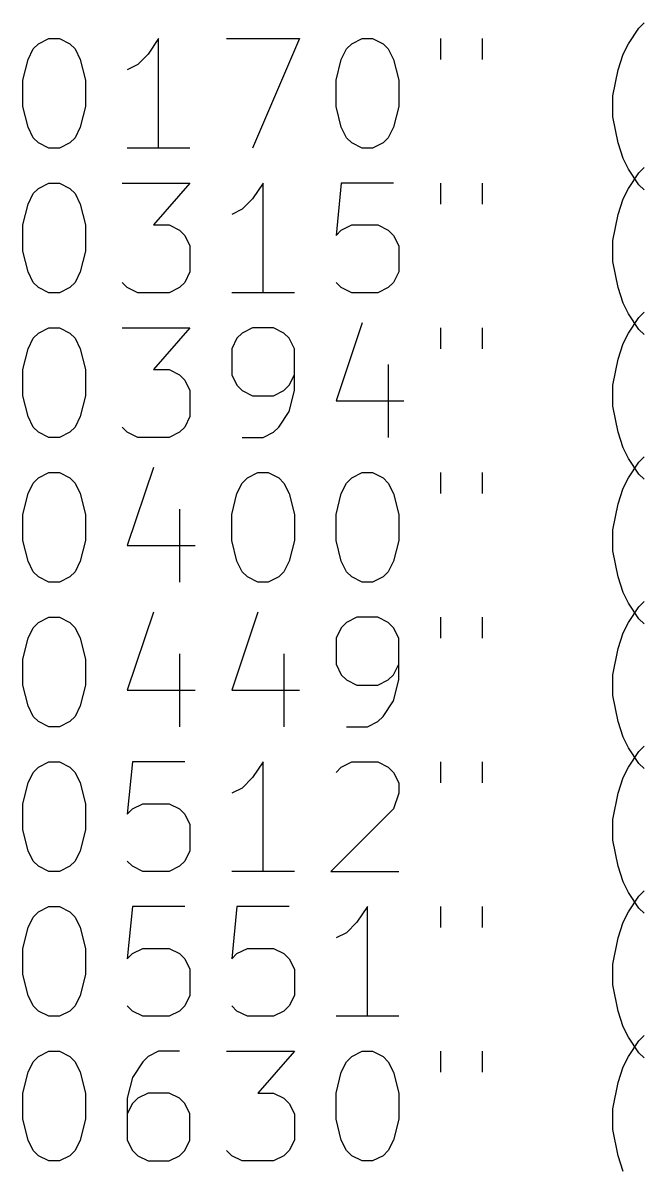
# Model space of a CAD drawing. Extents: x 3 to 18.8, y -15 to -2.7.
# Drawn here: x 4.058 to 4.505, y -14.222 to -13.401 of the extents above; entities that cross this region are included whole.
import ezdxf

# ---------------------------------------------------------------- set-up
doc = ezdxf.new("R2010")
doc.units = 0
doc.header["$MEASUREMENT"] = 0
doc.layers.add('BLACK', color=7, linetype='CONTINUOUS')

msp = doc.modelspace()

# ---------------------------------------------------------------- linework, layer by layer
at = {"layer": 'BLACK', "linetype": 'CONTINUOUS'}
for p, q in [((4.5008, -13.4047), (4.50455, -13.40095)), ((4.4933, -13.41595), (4.5008, -13.4047)), ((4.06211, -13.4272), (4.06586, -13.4197)), ((4.06586, -13.4197), (4.06961, -13.41595)), ((4.06961, -13.41595), (4.07711, -13.4122)), ((4.07711, -13.4122), (4.0846, -13.4122)), ((4.0846, -13.4122), (4.0921, -13.41595)), ((4.0921, -13.41595), (4.09585, -13.4197)), ((4.09585, -13.4197), (4.0996, -13.4272)), ((4.15585, -13.4122), (4.14835, -13.42345)), ((4.15585, -13.49094), (4.15585, -13.4122)), ((4.20459, -13.4122), (4.25708, -13.4122)), ((4.25708, -13.4122), (4.22334, -13.49094)), ((4.28708, -13.4272), (4.29083, -13.4197)), ((4.29083, -13.4197), (4.29458, -13.41595)), ((4.29458, -13.41595), (4.30208, -13.4122)), ((4.30208, -13.4122), (4.30958, -13.4122)), ((4.30958, -13.4122), (4.31708, -13.41595)), ((4.31708, -13.41595), (4.32083, -13.4197)), ((4.32083, -13.4197), (4.32457, -13.4272)), ((4.35832, -13.4122), (4.35832, -13.4272)), ((4.38832, -13.4122), (4.38832, -13.4272)), ((4.48955, -13.42345), (4.4933, -13.41595)), ((4.05836, -13.44219), (4.06211, -13.4272)), ((4.0996, -13.4272), (4.10335, -13.44219)), ((4.14835, -13.42345), (4.14085, -13.43095)), ((4.28333, -13.44219), (4.28708, -13.4272)), ((4.32457, -13.4272), (4.32832, -13.44219)), ((4.4858, -13.4347), (4.48955, -13.42345)), ((4.14085, -13.43095), (4.13335, -13.4347)), ((4.48206, -13.45344), (4.4858, -13.4347)), ((4.05836, -13.46094), (4.05836, -13.44219)), ((4.10335, -13.44219), (4.10335, -13.46094)), ((4.28333, -13.46094), (4.28333, -13.44219)), ((4.32832, -13.44219), (4.32832, -13.46094)), ((4.06211, -13.47594), (4.05836, -13.46094)), ((4.10335, -13.46094), (4.0996, -13.47594)), ((4.28708, -13.47594), (4.28333, -13.46094)), ((4.32832, -13.46094), (4.32457, -13.47594)), ((4.48206, -13.46844), (4.48206, -13.45344)), ((4.4858, -13.48719), (4.48206, -13.46844)), ((4.06586, -13.48344), (4.06211, -13.47594)), ((4.0996, -13.47594), (4.09585, -13.48344)), ((4.29083, -13.48344), (4.28708, -13.47594)), ((4.32457, -13.47594), (4.32083, -13.48344)), ((4.06961, -13.48719), (4.06586, -13.48344)), ((4.09585, -13.48344), (4.0921, -13.48719)), ((4.29458, -13.48719), (4.29083, -13.48344)), ((4.32083, -13.48344), (4.31708, -13.48719)), ((4.07711, -13.49094), (4.06961, -13.48719)), ((4.0846, -13.49094), (4.07711, -13.49094)), ((4.0921, -13.48719), (4.0846, -13.49094)), ((4.17834, -13.49094), (4.13335, -13.49094)), ((4.30208, -13.49094), (4.29458, -13.48719)), ((4.30958, -13.49094), (4.30208, -13.49094)), ((4.31708, -13.48719), (4.30958, -13.49094)), ((4.48955, -13.49844), (4.4858, -13.48719)), ((4.4933, -13.50594), (4.48955, -13.49844)), ((4.5008, -13.51719), (4.4933, -13.50594)), ((4.4933, -13.51988), (4.5008, -13.50864)), ((4.5008, -13.50864), (4.50455, -13.50489)), ((4.06961, -13.51988), (4.07711, -13.51614)), ((4.07711, -13.51614), (4.0846, -13.51614)), ((4.0846, -13.51614), (4.0921, -13.51988)), ((4.1296, -13.51614), (4.17834, -13.51614)), ((4.17834, -13.51614), (4.1521, -13.54613)), ((4.23084, -13.51614), (4.22334, -13.52738)), ((4.23084, -13.59488), (4.23084, -13.51614)), ((4.28708, -13.51614), (4.28333, -13.55363)), ((4.32457, -13.51614), (4.28708, -13.51614)), ((4.35832, -13.51614), (4.35832, -13.53113)), ((4.38832, -13.51614), (4.38832, -13.53113)), ((4.50455, -13.52093), (4.5008, -13.51719)), ((4.06211, -13.53113), (4.06586, -13.52363)), ((4.06586, -13.52363), (4.06961, -13.51988)), ((4.0921, -13.51988), (4.09585, -13.52363)), ((4.09585, -13.52363), (4.0996, -13.53113)), ((4.48955, -13.52738), (4.4933, -13.51988)), ((4.05836, -13.54613), (4.06211, -13.53113)), ((4.0996, -13.53113), (4.10335, -13.54613)), ((4.21584, -13.53488), (4.20834, -13.53863)), ((4.22334, -13.52738), (4.21584, -13.53488)), ((4.4858, -13.53863), (4.48955, -13.52738)), ((4.48206, -13.55738), (4.4858, -13.53863)), ((4.05836, -13.56488), (4.05836, -13.54613)), ((4.10335, -13.54613), (4.10335, -13.56488)), ((4.1521, -13.54613), (4.16334, -13.54613)), ((4.16334, -13.54613), (4.17084, -13.54988)), ((4.17084, -13.54988), (4.17459, -13.55363)), ((4.28333, -13.55363), (4.28708, -13.54988)), ((4.28708, -13.54988), (4.29458, -13.54613)), ((4.29458, -13.54613), (4.31333, -13.54613)), ((4.31333, -13.54613), (4.32083, -13.54988)), ((4.32083, -13.54988), (4.32457, -13.55363)), ((4.17459, -13.55363), (4.17834, -13.56113)), ((4.32457, -13.55363), (4.32832, -13.56113)), ((4.48206, -13.57238), (4.48206, -13.55738)), ((4.06211, -13.57988), (4.05836, -13.56488)), ((4.10335, -13.56488), (4.0996, -13.57988)), ((4.17834, -13.56113), (4.17834, -13.57988)), ((4.32832, -13.56113), (4.32832, -13.57988)), ((4.4858, -13.59113), (4.48206, -13.57238)), ((4.06586, -13.58738), (4.06211, -13.57988)), ((4.0996, -13.57988), (4.09585, -13.58738)), ((4.17834, -13.57988), (4.17459, -13.58738)), ((4.32832, -13.57988), (4.32457, -13.58738)), ((4.06961, -13.59113), (4.06586, -13.58738)), ((4.07711, -13.59488), (4.06961, -13.59113)), ((4.0921, -13.59113), (4.0846, -13.59488)), ((4.09585, -13.58738), (4.0921, -13.59113)), ((4.13335, -13.59113), (4.1296, -13.58738)), ((4.14085, -13.59488), (4.13335, -13.59113)), ((4.17084, -13.59113), (4.16334, -13.59488)), ((4.17459, -13.58738), (4.17084, -13.59113)), ((4.28708, -13.59113), (4.28333, -13.58738)), ((4.29458, -13.59488), (4.28708, -13.59113)), ((4.32083, -13.59113), (4.31333, -13.59488)), ((4.32457, -13.58738), (4.32083, -13.59113)), ((4.48955, -13.60237), (4.4858, -13.59113)), ((4.0846, -13.59488), (4.07711, -13.59488)), ((4.16334, -13.59488), (4.14085, -13.59488)), ((4.25333, -13.59488), (4.20834, -13.59488)), ((4.31333, -13.59488), (4.29458, -13.59488)), ((4.4933, -13.60987), (4.48955, -13.60237)), ((4.5008, -13.61257), (4.50455, -13.60882)), ((4.30208, -13.61632), (4.28333, -13.67257)), ((4.5008, -13.62112), (4.4933, -13.60987)), ((4.4933, -13.62382), (4.5008, -13.61257)), ((4.06586, -13.62757), (4.06961, -13.62382)), ((4.06961, -13.62382), (4.07711, -13.62007)), ((4.07711, -13.62007), (4.0846, -13.62007)), ((4.0846, -13.62007), (4.0921, -13.62382)), ((4.0921, -13.62382), (4.09585, -13.62757)), ((4.1296, -13.62007), (4.17834, -13.62007)), ((4.17834, -13.62007), (4.1521, -13.65007)), ((4.21584, -13.62382), (4.21209, -13.62757)), ((4.22334, -13.62007), (4.21584, -13.62382)), ((4.23834, -13.62007), (4.22334, -13.62007)), ((4.24583, -13.62382), (4.23834, -13.62007)), ((4.24958, -13.62757), (4.24583, -13.62382)), ((4.35832, -13.62007), (4.35832, -13.63507)), ((4.38832, -13.62007), (4.38832, -13.63507)), ((4.48955, -13.63132), (4.4933, -13.62382)), ((4.50455, -13.62487), (4.5008, -13.62112)), ((4.06211, -13.63507), (4.06586, -13.62757)), ((4.09585, -13.62757), (4.0996, -13.63507)), ((4.21209, -13.62757), (4.20834, -13.63507)), ((4.25333, -13.63507), (4.24958, -13.62757)), ((4.4858, -13.64257), (4.48955, -13.63132)), ((4.05836, -13.65007), (4.06211, -13.63507)), ((4.0996, -13.63507), (4.10335, -13.65007)), ((4.20834, -13.63507), (4.20834, -13.65382)), ((4.25333, -13.66507), (4.25333, -13.63507)), ((4.32083, -13.64632), (4.32083, -13.69881)), ((4.48206, -13.66132), (4.4858, -13.64257)), ((4.05836, -13.66882), (4.05836, -13.65007)), ((4.10335, -13.65007), (4.10335, -13.66882)), ((4.1521, -13.65007), (4.16334, -13.65007)), ((4.16334, -13.65007), (4.17084, -13.65382)), ((4.17084, -13.65382), (4.17459, -13.65757)), ((4.17459, -13.65757), (4.17834, -13.66507)), ((4.20834, -13.65382), (4.21209, -13.66132)), ((4.24958, -13.66132), (4.25333, -13.65382)), ((4.17834, -13.66507), (4.17834, -13.68381)), ((4.21209, -13.66132), (4.21584, -13.66507)), ((4.21584, -13.66507), (4.22334, -13.66882)), ((4.23834, -13.66882), (4.24583, -13.66507)), ((4.24583, -13.66507), (4.24958, -13.66132)), ((4.24958, -13.68006), (4.25333, -13.66507)), ((4.48206, -13.67632), (4.48206, -13.66132)), ((4.06211, -13.68381), (4.05836, -13.66882)), ((4.10335, -13.66882), (4.0996, -13.68381)), ((4.22334, -13.66882), (4.23834, -13.66882)), ((4.28333, -13.67257), (4.33207, -13.67257)), ((4.24209, -13.69131), (4.24958, -13.68006)), ((4.4858, -13.69506), (4.48206, -13.67632)), ((4.06586, -13.69131), (4.06211, -13.68381)), ((4.0996, -13.68381), (4.09585, -13.69131)), ((4.17834, -13.68381), (4.17459, -13.69131)), ((4.06961, -13.69506), (4.06586, -13.69131)), ((4.07711, -13.69881), (4.06961, -13.69506)), ((4.0846, -13.69881), (4.07711, -13.69881)), ((4.0921, -13.69506), (4.0846, -13.69881)), ((4.09585, -13.69131), (4.0921, -13.69506)), ((4.13335, -13.69506), (4.1296, -13.69131)), ((4.14085, -13.69881), (4.13335, -13.69506)), ((4.16334, -13.69881), (4.14085, -13.69881)), ((4.17084, -13.69506), (4.16334, -13.69881)), ((4.17459, -13.69131), (4.17084, -13.69506)), ((4.21584, -13.69881), (4.23084, -13.69881)), ((4.23084, -13.69881), (4.23834, -13.69506)), ((4.23834, -13.69506), (4.24209, -13.69131)), ((4.48955, -13.70631), (4.4858, -13.69506)), ((4.4933, -13.71381), (4.48955, -13.70631)), ((4.5008, -13.72506), (4.4933, -13.71381)), ((4.5008, -13.71651), (4.50455, -13.71276)), ((4.1521, -13.72026), (4.13335, -13.7765)), ((4.4933, -13.72776), (4.5008, -13.71651)), ((4.06211, -13.73901), (4.06586, -13.73151)), ((4.06586, -13.73151), (4.06961, -13.72776)), ((4.06961, -13.72776), (4.07711, -13.72401)), ((4.07711, -13.72401), (4.0846, -13.72401)), ((4.0846, -13.72401), (4.0921, -13.72776)), ((4.0921, -13.72776), (4.09585, -13.73151)), ((4.09585, -13.73151), (4.0996, -13.73901)), ((4.21209, -13.73901), (4.21584, -13.73151)), ((4.21584, -13.73151), (4.21959, -13.72776)), ((4.21959, -13.72776), (4.22709, -13.72401)), ((4.22709, -13.72401), (4.23459, -13.72401)), ((4.23459, -13.72401), (4.24209, -13.72776)), ((4.24209, -13.72776), (4.24583, -13.73151)), ((4.24583, -13.73151), (4.24958, -13.73901)), ((4.28708, -13.73901), (4.29083, -13.73151)), ((4.29083, -13.73151), (4.29458, -13.72776)), ((4.29458, -13.72776), (4.30208, -13.72401)), ((4.30208, -13.72401), (4.30958, -13.72401)), ((4.30958, -13.72401), (4.31708, -13.72776)), ((4.31708, -13.72776), (4.32083, -13.73151)), ((4.32083, -13.73151), (4.32457, -13.73901)), ((4.35832, -13.72401), (4.35832, -13.73901)), ((4.38832, -13.72401), (4.38832, -13.73901)), ((4.48955, -13.73526), (4.4933, -13.72776)), ((4.50455, -13.72881), (4.5008, -13.72506)), ((4.05836, -13.75401), (4.06211, -13.73901)), ((4.0996, -13.73901), (4.10335, -13.75401)), ((4.20834, -13.75401), (4.21209, -13.73901)), ((4.24958, -13.73901), (4.25333, -13.75401)), ((4.28333, -13.75401), (4.28708, -13.73901)), ((4.32457, -13.73901), (4.32832, -13.75401)), ((4.4858, -13.74651), (4.48955, -13.73526)), ((4.48206, -13.76525), (4.4858, -13.74651)), ((4.05836, -13.77275), (4.05836, -13.75401)), ((4.10335, -13.75401), (4.10335, -13.77275)), ((4.17084, -13.75026), (4.17084, -13.80275)), ((4.20834, -13.77275), (4.20834, -13.75401)), ((4.25333, -13.75401), (4.25333, -13.77275)), ((4.28333, -13.77275), (4.28333, -13.75401)), ((4.32832, -13.75401), (4.32832, -13.77275)), ((4.06211, -13.78775), (4.05836, -13.77275)), ((4.10335, -13.77275), (4.0996, -13.78775)), ((4.21209, -13.78775), (4.20834, -13.77275)), ((4.25333, -13.77275), (4.24958, -13.78775)), ((4.28708, -13.78775), (4.28333, -13.77275)), ((4.32832, -13.77275), (4.32457, -13.78775)), ((4.48206, -13.78025), (4.48206, -13.76525)), ((4.13335, -13.7765), (4.18209, -13.7765)), ((4.4858, -13.799), (4.48206, -13.78025)), ((4.06586, -13.79525), (4.06211, -13.78775)), ((4.0996, -13.78775), (4.09585, -13.79525)), ((4.21584, -13.79525), (4.21209, -13.78775)), ((4.24958, -13.78775), (4.24583, -13.79525)), ((4.29083, -13.79525), (4.28708, -13.78775)), ((4.32457, -13.78775), (4.32083, -13.79525)), ((4.06961, -13.799), (4.06586, -13.79525)), ((4.09585, -13.79525), (4.0921, -13.799)), ((4.21959, -13.799), (4.21584, -13.79525)), ((4.24583, -13.79525), (4.24209, -13.799)), ((4.29458, -13.799), (4.29083, -13.79525)), ((4.32083, -13.79525), (4.31708, -13.799)), ((4.07711, -13.80275), (4.06961, -13.799)), ((4.0846, -13.80275), (4.07711, -13.80275)), ((4.0921, -13.799), (4.0846, -13.80275)), ((4.22709, -13.80275), (4.21959, -13.799)), ((4.23459, -13.80275), (4.22709, -13.80275)), ((4.24209, -13.799), (4.23459, -13.80275)), ((4.30208, -13.80275), (4.29458, -13.799)), ((4.30958, -13.80275), (4.30208, -13.80275)), ((4.31708, -13.799), (4.30958, -13.80275)), ((4.48955, -13.81025), (4.4858, -13.799)), ((4.4933, -13.81775), (4.48955, -13.81025)), ((4.5008, -13.829), (4.4933, -13.81775)), ((4.4933, -13.8317), (4.5008, -13.82045)), ((4.5008, -13.82045), (4.50455, -13.8167)), ((4.06961, -13.8317), (4.07711, -13.82795)), ((4.07711, -13.82795), (4.0846, -13.82795)), ((4.0846, -13.82795), (4.0921, -13.8317)), ((4.1521, -13.8242), (4.13335, -13.88044)), ((4.22709, -13.8242), (4.20834, -13.88044)), ((4.29833, -13.82795), (4.29083, -13.8317)), ((4.31333, -13.82795), (4.29833, -13.82795)), ((4.32083, -13.8317), (4.31333, -13.82795)), ((4.35832, -13.82795), (4.35832, -13.84294)), ((4.38832, -13.82795), (4.38832, -13.84294)), ((4.50455, -13.83275), (4.5008, -13.829)), ((4.06211, -13.84294), (4.06586, -13.83545)), ((4.06586, -13.83545), (4.06961, -13.8317)), ((4.0921, -13.8317), (4.09585, -13.83545)), ((4.09585, -13.83545), (4.0996, -13.84294)), ((4.28708, -13.83545), (4.28333, -13.84294)), ((4.29083, -13.8317), (4.28708, -13.83545)), ((4.32457, -13.83545), (4.32083, -13.8317)), ((4.32832, -13.84294), (4.32457, -13.83545)), ((4.48955, -13.83919), (4.4933, -13.8317)), ((4.05836, -13.85794), (4.06211, -13.84294)), ((4.0996, -13.84294), (4.10335, -13.85794)), ((4.28333, -13.84294), (4.28333, -13.86169)), ((4.32832, -13.87294), (4.32832, -13.84294)), ((4.4858, -13.85044), (4.48955, -13.83919)), ((4.17084, -13.85419), (4.17084, -13.90669)), ((4.24583, -13.85419), (4.24583, -13.90669)), ((4.48206, -13.86919), (4.4858, -13.85044)), ((4.05836, -13.87669), (4.05836, -13.85794)), ((4.10335, -13.85794), (4.10335, -13.87669)), ((4.28333, -13.86169), (4.28708, -13.86919)), ((4.32457, -13.86919), (4.32832, -13.86169)), ((4.28708, -13.86919), (4.29083, -13.87294)), ((4.32083, -13.87294), (4.32457, -13.86919)), ((4.48206, -13.88419), (4.48206, -13.86919)), ((4.06211, -13.89169), (4.05836, -13.87669)), ((4.10335, -13.87669), (4.0996, -13.89169)), ((4.29083, -13.87294), (4.29833, -13.87669)), ((4.29833, -13.87669), (4.31333, -13.87669)), ((4.31333, -13.87669), (4.32083, -13.87294)), ((4.32457, -13.88794), (4.32832, -13.87294)), ((4.13335, -13.88044), (4.18209, -13.88044)), ((4.20834, -13.88044), (4.25708, -13.88044)), ((4.31708, -13.89919), (4.32457, -13.88794)), ((4.4858, -13.90294), (4.48206, -13.88419)), ((4.06586, -13.89919), (4.06211, -13.89169)), ((4.0996, -13.89169), (4.09585, -13.89919)), ((4.06961, -13.90294), (4.06586, -13.89919)), ((4.07711, -13.90669), (4.06961, -13.90294)), ((4.0921, -13.90294), (4.0846, -13.90669)), ((4.09585, -13.89919), (4.0921, -13.90294)), ((4.30583, -13.90669), (4.31333, -13.90294)), ((4.31333, -13.90294), (4.31708, -13.89919)), ((4.48955, -13.91419), (4.4858, -13.90294)), ((4.0846, -13.90669), (4.07711, -13.90669)), ((4.29083, -13.90669), (4.30583, -13.90669)), ((4.4933, -13.92168), (4.48955, -13.91419)), ((4.5008, -13.92438), (4.50455, -13.92063)), ((4.5008, -13.93293), (4.4933, -13.92168)), ((4.4933, -13.93563), (4.5008, -13.92438)), ((4.06586, -13.93938), (4.06961, -13.93563)), ((4.06961, -13.93563), (4.07711, -13.93188)), ((4.07711, -13.93188), (4.0846, -13.93188)), ((4.0846, -13.93188), (4.0921, -13.93563)), ((4.0921, -13.93563), (4.09585, -13.93938)), ((4.1371, -13.93188), (4.13335, -13.96938)), ((4.17459, -13.93188), (4.1371, -13.93188)), ((4.23084, -13.93188), (4.22334, -13.94313)), ((4.23084, -14.01062), (4.23084, -13.93188)), ((4.28333, -13.93938), (4.28708, -13.93563)), ((4.28708, -13.93563), (4.29458, -13.93188)), ((4.29458, -13.93188), (4.31333, -13.93188)), ((4.31333, -13.93188), (4.32083, -13.93563)), ((4.32083, -13.93563), (4.32457, -13.93938)), ((4.35832, -13.93188), (4.35832, -13.94688)), ((4.38832, -13.93188), (4.38832, -13.94688)), ((4.48955, -13.94313), (4.4933, -13.93563)), ((4.50455, -13.93668), (4.5008, -13.93293)), ((4.06211, -13.94688), (4.06586, -13.93938)), ((4.09585, -13.93938), (4.0996, -13.94688)), ((4.22334, -13.94313), (4.21584, -13.95063)), ((4.32457, -13.93938), (4.32832, -13.94688)), ((4.4858, -13.95438), (4.48955, -13.94313)), ((4.05836, -13.96188), (4.06211, -13.94688)), ((4.0996, -13.94688), (4.10335, -13.96188)), ((4.21584, -13.95063), (4.20834, -13.95438)), ((4.32832, -13.94688), (4.32832, -13.95438)), ((4.05836, -13.98063), (4.05836, -13.96188)), ((4.10335, -13.96188), (4.10335, -13.98063)), ((4.1371, -13.96563), (4.1446, -13.96188)), ((4.1446, -13.96188), (4.16334, -13.96188)), ((4.16334, -13.96188), (4.17084, -13.96563)), ((4.32832, -13.95438), (4.32457, -13.96563)), ((4.48206, -13.97313), (4.4858, -13.95438)), ((4.13335, -13.96938), (4.1371, -13.96563)), ((4.17084, -13.96563), (4.17459, -13.96938)), ((4.17459, -13.96938), (4.17834, -13.97688)), ((4.32457, -13.96563), (4.27958, -14.01062)), ((4.17834, -13.97688), (4.17834, -13.99563)), ((4.48206, -13.98813), (4.48206, -13.97313)), ((4.06211, -13.99563), (4.05836, -13.98063)), ((4.10335, -13.98063), (4.0996, -13.99563)), ((4.4858, -14.00687), (4.48206, -13.98813)), ((4.06586, -14.00312), (4.06211, -13.99563)), ((4.0996, -13.99563), (4.09585, -14.00312)), ((4.17834, -13.99563), (4.17459, -14.00312)), ((4.06961, -14.00687), (4.06586, -14.00312)), ((4.07711, -14.01062), (4.06961, -14.00687)), ((4.0846, -14.01062), (4.07711, -14.01062)), ((4.0921, -14.00687), (4.0846, -14.01062)), ((4.09585, -14.00312), (4.0921, -14.00687)), ((4.1371, -14.00687), (4.13335, -14.00312)), ((4.1446, -14.01062), (4.1371, -14.00687)), ((4.16334, -14.01062), (4.1446, -14.01062)), ((4.17084, -14.00687), (4.16334, -14.01062)), ((4.17459, -14.00312), (4.17084, -14.00687)), ((4.25333, -14.01062), (4.20834, -14.01062)), ((4.27958, -14.01062), (4.32832, -14.01062)), ((4.48955, -14.01812), (4.4858, -14.00687)), ((4.4933, -14.02562), (4.48955, -14.01812)), ((4.5008, -14.03687), (4.4933, -14.02562)), ((4.5008, -14.02832), (4.50455, -14.02457)), ((4.06961, -14.03957), (4.07711, -14.03582)), ((4.07711, -14.03582), (4.0846, -14.03582)), ((4.0846, -14.03582), (4.0921, -14.03957)), ((4.1371, -14.03582), (4.13335, -14.07332)), ((4.17459, -14.03582), (4.1371, -14.03582)), ((4.21209, -14.03582), (4.20834, -14.07332)), ((4.24958, -14.03582), (4.21209, -14.03582)), ((4.30583, -14.03582), (4.29833, -14.04707)), ((4.30583, -14.11456), (4.30583, -14.03582)), ((4.35832, -14.03582), (4.35832, -14.05082)), ((4.38832, -14.03582), (4.38832, -14.05082)), ((4.4933, -14.03957), (4.5008, -14.02832)), ((4.06211, -14.05082), (4.06586, -14.04332)), ((4.06586, -14.04332), (4.06961, -14.03957)), ((4.0921, -14.03957), (4.09585, -14.04332)), ((4.09585, -14.04332), (4.0996, -14.05082)), ((4.48955, -14.04707), (4.4933, -14.03957)), ((4.50455, -14.04062), (4.5008, -14.03687)), ((4.05836, -14.06582), (4.06211, -14.05082)), ((4.0996, -14.05082), (4.10335, -14.06582)), ((4.29833, -14.04707), (4.29083, -14.05457)), ((4.4858, -14.05832), (4.48955, -14.04707)), ((4.29083, -14.05457), (4.28333, -14.05832)), ((4.48206, -14.07707), (4.4858, -14.05832)), ((4.05836, -14.08456), (4.05836, -14.06582)), ((4.10335, -14.06582), (4.10335, -14.08456)), ((4.1371, -14.06957), (4.1446, -14.06582)), ((4.1446, -14.06582), (4.16334, -14.06582)), ((4.16334, -14.06582), (4.17084, -14.06957)), ((4.21209, -14.06957), (4.21959, -14.06582)), ((4.21959, -14.06582), (4.23834, -14.06582)), ((4.23834, -14.06582), (4.24583, -14.06957)), ((4.13335, -14.07332), (4.1371, -14.06957)), ((4.17084, -14.06957), (4.17459, -14.07332)), ((4.17459, -14.07332), (4.17834, -14.08081)), ((4.20834, -14.07332), (4.21209, -14.06957)), ((4.24583, -14.06957), (4.24958, -14.07332)), ((4.24958, -14.07332), (4.25333, -14.08081)), ((4.06211, -14.09956), (4.05836, -14.08456)), ((4.10335, -14.08456), (4.0996, -14.09956)), ((4.17834, -14.08081), (4.17834, -14.09956)), ((4.25333, -14.08081), (4.25333, -14.09956)), ((4.48206, -14.09206), (4.48206, -14.07707)), ((4.4858, -14.11081), (4.48206, -14.09206)), ((4.06586, -14.10706), (4.06211, -14.09956)), ((4.0996, -14.09956), (4.09585, -14.10706)), ((4.17834, -14.09956), (4.17459, -14.10706)), ((4.25333, -14.09956), (4.24958, -14.10706)), ((4.06961, -14.11081), (4.06586, -14.10706)), ((4.09585, -14.10706), (4.0921, -14.11081)), ((4.1371, -14.11081), (4.13335, -14.10706)), ((4.17459, -14.10706), (4.17084, -14.11081)), ((4.21209, -14.11081), (4.20834, -14.10706)), ((4.24958, -14.10706), (4.24583, -14.11081)), ((4.07711, -14.11456), (4.06961, -14.11081)), ((4.0846, -14.11456), (4.07711, -14.11456)), ((4.0921, -14.11081), (4.0846, -14.11456)), ((4.1446, -14.11456), (4.1371, -14.11081)), ((4.16334, -14.11456), (4.1446, -14.11456)), ((4.17084, -14.11081), (4.16334, -14.11456)), ((4.21959, -14.11456), (4.21209, -14.11081)), ((4.23834, -14.11456), (4.21959, -14.11456)), ((4.24583, -14.11081), (4.23834, -14.11456)), ((4.32832, -14.11456), (4.28333, -14.11456)), ((4.48955, -14.12206), (4.4858, -14.11081)), ((4.4933, -14.12956), (4.48955, -14.12206)), ((4.5008, -14.14081), (4.4933, -14.12956)), ((4.4933, -14.14351), (4.5008, -14.13226)), ((4.5008, -14.13226), (4.50455, -14.12851)), ((4.06961, -14.14351), (4.07711, -14.13976)), ((4.07711, -14.13976), (4.0846, -14.13976)), ((4.0846, -14.13976), (4.0921, -14.14351)), ((4.15585, -14.13976), (4.14835, -14.14351)), ((4.17084, -14.13976), (4.15585, -14.13976)), ((4.20459, -14.13976), (4.25333, -14.13976)), ((4.25333, -14.13976), (4.22709, -14.16975)), ((4.29458, -14.14351), (4.30208, -14.13976)), ((4.30208, -14.13976), (4.30958, -14.13976)), ((4.30958, -14.13976), (4.31708, -14.14351)), ((4.35832, -14.13976), (4.35832, -14.15476)), ((4.38832, -14.13976), (4.38832, -14.15476)), ((4.50455, -14.14456), (4.5008, -14.14081)), ((4.06211, -14.15476), (4.06586, -14.14726)), ((4.06586, -14.14726), (4.06961, -14.14351)), ((4.0921, -14.14351), (4.09585, -14.14726)), ((4.09585, -14.14726), (4.0996, -14.15476)), ((4.1446, -14.14726), (4.1371, -14.15851)), ((4.14835, -14.14351), (4.1446, -14.14726)), ((4.28708, -14.15476), (4.29083, -14.14726)), ((4.29083, -14.14726), (4.29458, -14.14351)), ((4.31708, -14.14351), (4.32083, -14.14726)), ((4.32083, -14.14726), (4.32457, -14.15476)), ((4.48955, -14.15101), (4.4933, -14.14351)), ((4.05836, -14.16975), (4.06211, -14.15476)), ((4.0996, -14.15476), (4.10335, -14.16975)), ((4.1371, -14.15851), (4.13335, -14.1735)), ((4.28333, -14.16975), (4.28708, -14.15476)), ((4.32457, -14.15476), (4.32832, -14.16975)), ((4.4858, -14.16225), (4.48955, -14.15101)), ((4.48206, -14.181), (4.4858, -14.16225)), ((4.05836, -14.1885), (4.05836, -14.16975)), ((4.10335, -14.16975), (4.10335, -14.1885)), ((4.13335, -14.1735), (4.13335, -14.2035)), ((4.14085, -14.1735), (4.1371, -14.17725)), ((4.14835, -14.16975), (4.14085, -14.1735)), ((4.16334, -14.16975), (4.14835, -14.16975)), ((4.17084, -14.1735), (4.16334, -14.16975)), ((4.17459, -14.17725), (4.17084, -14.1735)), ((4.22709, -14.16975), (4.23834, -14.16975)), ((4.23834, -14.16975), (4.24583, -14.1735)), ((4.24583, -14.1735), (4.24958, -14.17725)), ((4.28333, -14.1885), (4.28333, -14.16975)), ((4.32832, -14.16975), (4.32832, -14.1885)), ((4.1371, -14.17725), (4.13335, -14.18475)), ((4.17834, -14.18475), (4.17459, -14.17725)), ((4.24958, -14.17725), (4.25333, -14.18475)), ((4.48206, -14.196), (4.48206, -14.181)), ((4.06211, -14.2035), (4.05836, -14.1885)), ((4.10335, -14.1885), (4.0996, -14.2035)), ((4.17834, -14.2035), (4.17834, -14.18475)), ((4.25333, -14.18475), (4.25333, -14.2035)), ((4.28708, -14.2035), (4.28333, -14.1885)), ((4.32832, -14.1885), (4.32457, -14.2035)), ((4.4858, -14.21475), (4.48206, -14.196)), ((4.06586, -14.211), (4.06211, -14.2035)), ((4.0996, -14.2035), (4.09585, -14.211)), ((4.13335, -14.2035), (4.1371, -14.211)), ((4.17459, -14.211), (4.17834, -14.2035)), ((4.25333, -14.2035), (4.24958, -14.211)), ((4.29083, -14.211), (4.28708, -14.2035)), ((4.32457, -14.2035), (4.32083, -14.211)), ((4.06961, -14.21475), (4.06586, -14.211)), ((4.07711, -14.2185), (4.06961, -14.21475)), ((4.0921, -14.21475), (4.0846, -14.2185)), ((4.09585, -14.211), (4.0921, -14.21475)), ((4.1371, -14.211), (4.14085, -14.21475)), ((4.14085, -14.21475), (4.14835, -14.2185)), ((4.16334, -14.2185), (4.17084, -14.21475)), ((4.17084, -14.21475), (4.17459, -14.211)), ((4.20834, -14.21475), (4.20459, -14.211)), ((4.21584, -14.2185), (4.20834, -14.21475)), ((4.24583, -14.21475), (4.23834, -14.2185)), ((4.24958, -14.211), (4.24583, -14.21475)), ((4.29458, -14.21475), (4.29083, -14.211)), ((4.30208, -14.2185), (4.29458, -14.21475)), ((4.31708, -14.21475), (4.30958, -14.2185)), ((4.32083, -14.211), (4.31708, -14.21475)), ((4.48955, -14.226), (4.4858, -14.21475)), ((4.0846, -14.2185), (4.07711, -14.2185)), ((4.14835, -14.2185), (4.16334, -14.2185)), ((4.23834, -14.2185), (4.21584, -14.2185)), ((4.30958, -14.2185), (4.30208, -14.2185))]:
    msp.add_line(p, q, dxfattribs=at)

doc.saveas('drawing.dxf')
